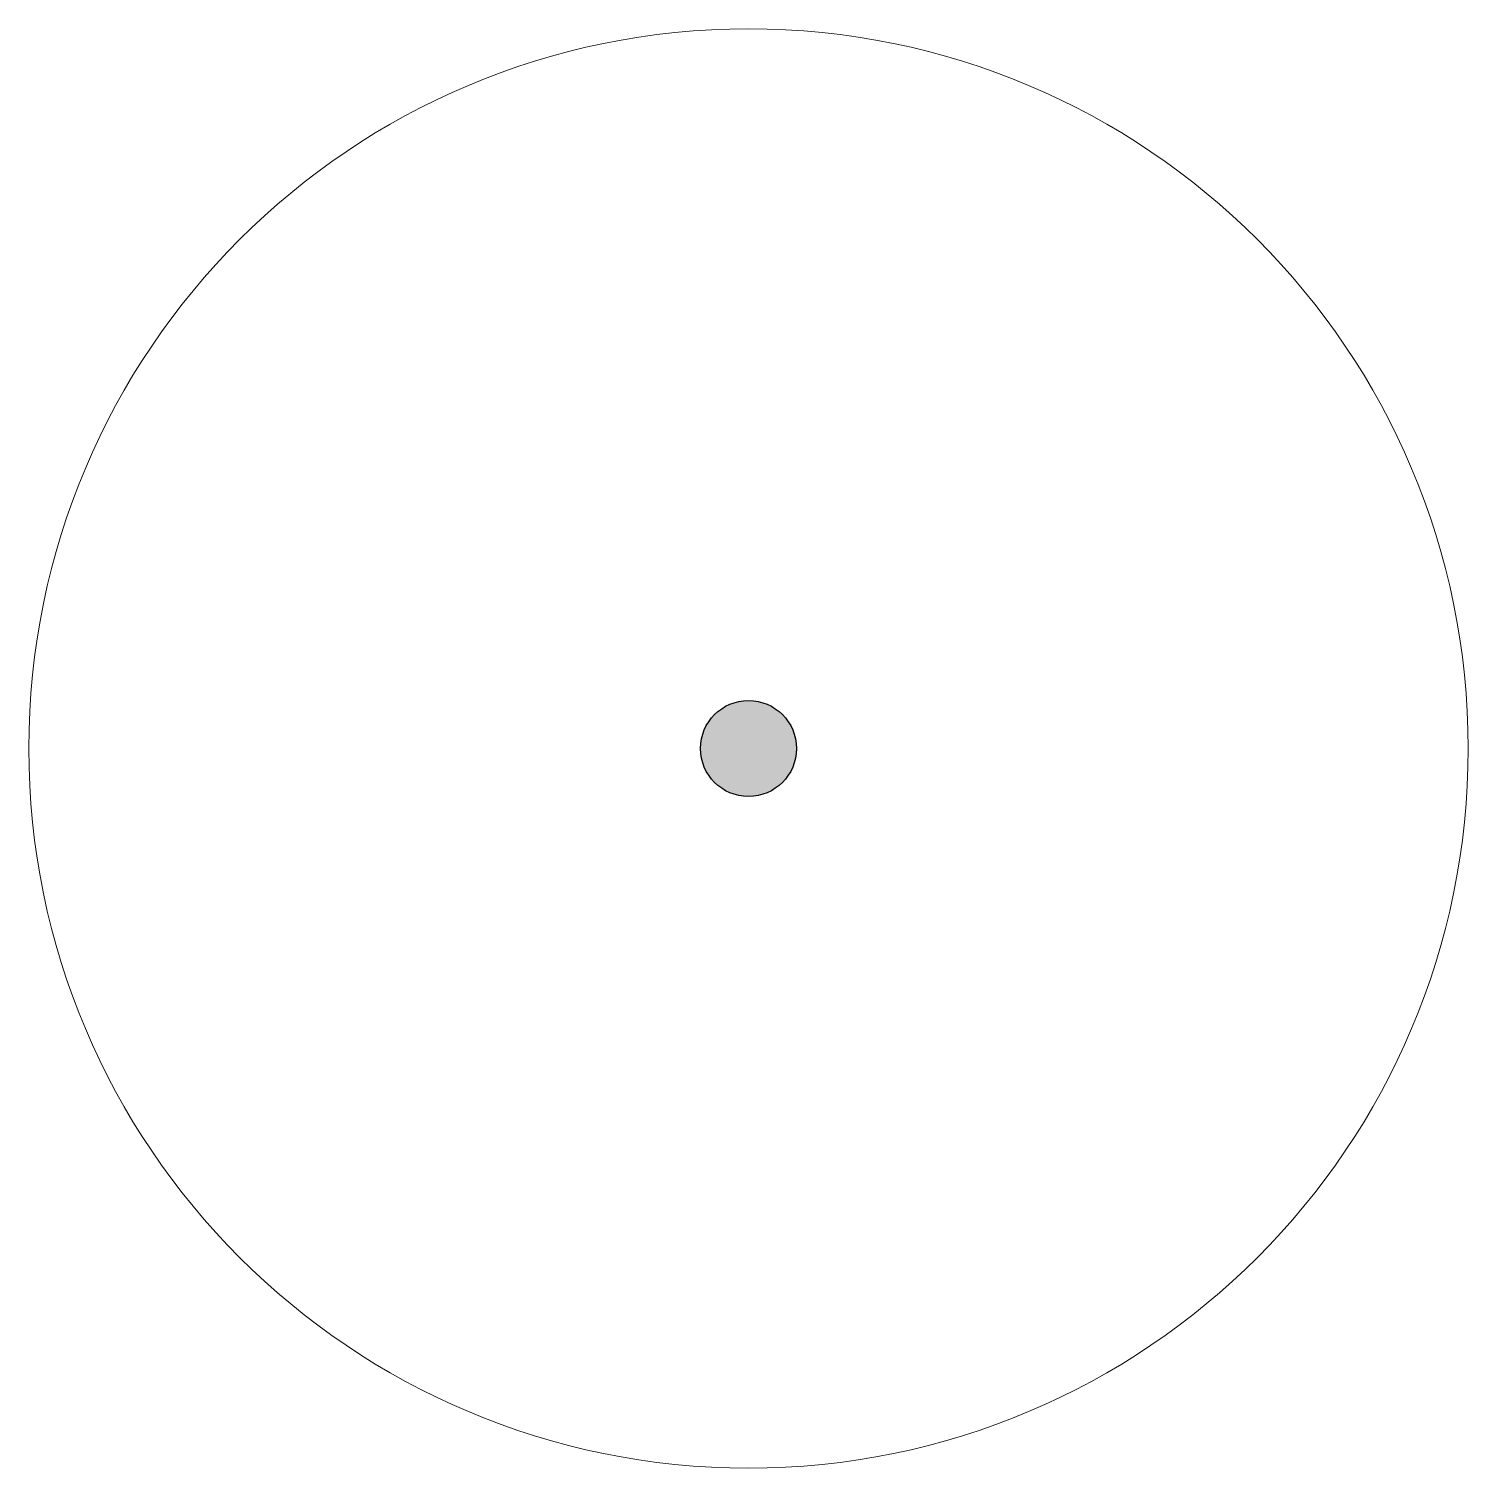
# Model space of a CAD drawing. Header units: millimetres. Extents: x -1.5 to 1.5, y -1.5 to 1.5.
import ezdxf

# ---------------------------------------------------------------- set-up
doc = ezdxf.new("R2010")
doc.units = ezdxf.units.MM

msp = doc.modelspace()

# ---------------------------------------------------------------- hatches: boundary and pattern name
h = msp.add_hatch(color=256)
edge = h.paths.add_edge_path()
edge.add_arc((0, 0), 0.1, 0, 360)

# ---------------------------------------------------------------- linework, layer by layer
at = {"lineweight": 20}
msp.add_circle((0, 0), 1.5, dxfattribs=at)
msp.add_circle((0, 0), 0.1)

doc.saveas('drawing.dxf')
